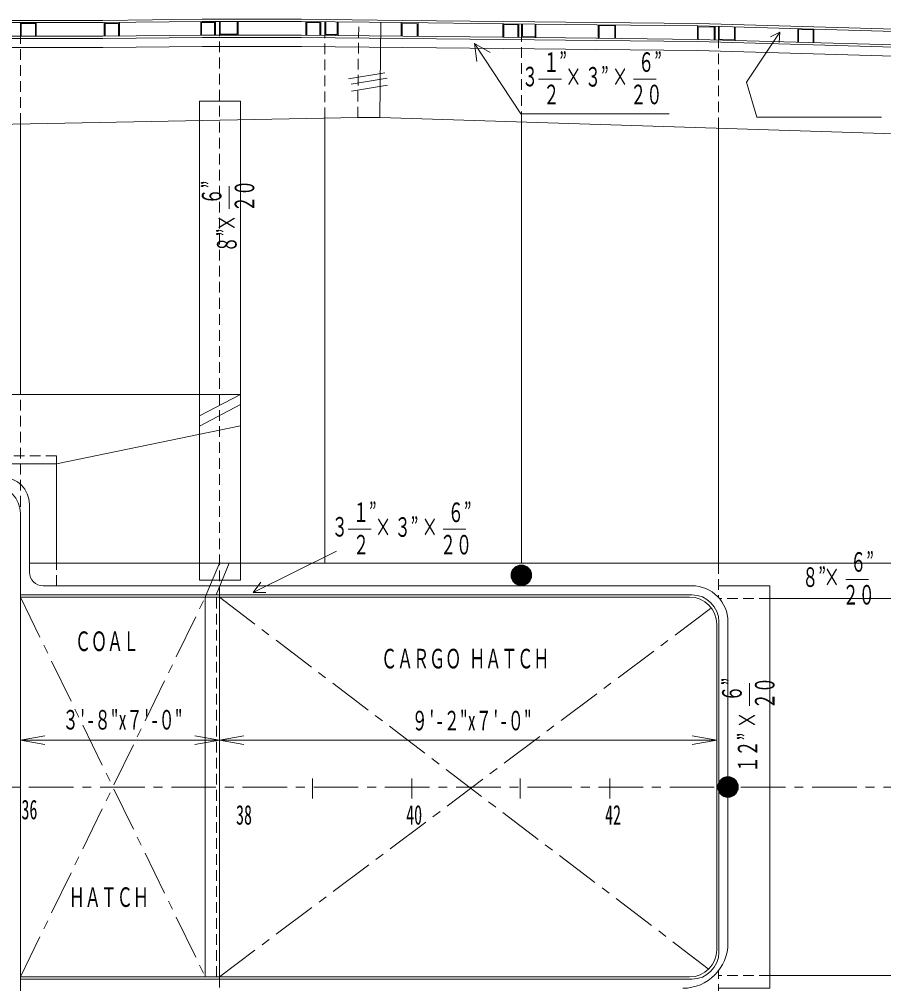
# Model space of a CAD drawing. Units: millimetres, scale not verified. Extents: x -28714 to 28714, y -20310 to 20310.
# Drawn here: x -161 to 4695, y -1382 to 4035 of the extents above; entities that cross this region are included whole.
import ezdxf
from ezdxf.enums import TextEntityAlignment as Align

# ---------------------------------------------------------------- set-up
doc = ezdxf.new("R2010")
doc.units = ezdxf.units.MM
doc.header["$LTSCALE"] = 50
doc.linetypes.add('CHAIN1', pattern=[8, 5, -1, 1, -1])
doc.linetypes.add('DASHED1', pattern=[1.8, 1.2, -0.6])
for name, color, linetype, lineweight in [('0-0_0', 3, 'Continuous', 18), ('0-1', 4, 'CHAIN1', 18), ('0-2_寸法', 2, 'Continuous', 18)]:
    doc.layers.add(name, color=color, linetype=linetype, lineweight=lineweight)
doc.styles.add('ＭＳ ゴシック', font='')
doc.styles.get('ＭＳ ゴシック').set_extended_font_data('MS Gothic')

msp = doc.modelspace()

# ---------------------------------------------------------------- linework, layer by layer
at = {"layer": '0-0_0'}
for p, q in [((-155.12, 3940.02), (-155.12, 4016.22)), ((-66.07, 4016.22), (-66.07, 3940.02)), ((316.26, 4016.32), (316.26, 3940.11)), ((400.74, 4017.25), (400.74, 3941.05)), ((857.89, 4022.28), (857.89, 3946.08)), ((862.97, 3946.14), (862.97, 4017.3)), ((940.79, 4022.38), (940.79, 3946.18)), ((962.48, 3946.18), (962.48, 4022.38)), ((1068.42, 4022.38), (1068.42, 3946.18)), ((1448.84, 4022.12), (1448.84, 3945.92)), ((1532.9, 4021.23), (1532.9, 3945.02)), ((1554.78, 3944.79), (1554.78, 4020.99)), ((1629.48, 4020.26), (1629.48, 3943.99)), ((1864.02, 3483.43), (1869.73, 4017.63)), ((1983.74, 4016.41), (1983.74, 3940.2)), ((2079.82, 4015.38), (2079.82, 3939.18)), ((2555.2, 4010.3), (2555.2, 3933.52)), ((2644.43, 4009.34), (2644.43, 3933.14)), ((2660.43, 3932.97), (2660.43, 4009.17)), ((2741.04, 4008.31), (2741.04, 3932.11)), ((3091.03, 4004.57), (3091.03, 3928.37)), ((3188.72, 4003.53), (3188.72, 3927.32)), ((3648.12, 3998.61), (3648.12, 3922.41)), ((3747.35, 3995.83), (3747.35, 3919.6)), ((3766.08, 3919.07), (3766.08, 3995.3)), ((3861.21, 3992.58), (3861.21, 3916.34)), ((4211.64, 3982.55), (4211.64, 3906.32)), ((4302.95, 3979.94), (4302.95, 3903.71)), ((1688.64, 3701.39), (1891.59, 3735.04)), ((1702.11, 3670.75), (1905.05, 3704.41)), ((1704.57, 3632.17), (1907.52, 3665.83)), ((1554.78, 980.08), (1554.78, 3479.83)), ((-155.12, 1928.13), (-155.12, 3447.07)), ((2660.43, 980.08), (2660.43, 3458.05)), ((3766.08, 980.08), (3766.08, 3422.82)), ((1081.99, 1928.13), (850.84, 1807.36)), ((1081.95, 1870.8), (850.84, 1750.05)), ((48.08, 1538.88), (1081.95, 1751.74)), ((48.08, 980.08), (48.08, 1582.06)), ((48.08, 1538.88), (-3444.42, 1538.88)), ((-104.32, 929.28), (-104.32, 1310.28)), ((-155.12, -1801.22), (-155.12, 1259.48)), ((-104.32, 980.08), (10311.07, 980.08)), ((883.74, 789.58), (962.48, 980.08)), ((943.96, 802.28), (1017.45, 980.08)), ((2601.56, 915.25), (2655.68, 969.37)), ((2602.08, 920.26), (2650.68, 968.86)), ((2602.66, 911.86), (2659.07, 968.27)), ((2603.19, 925.86), (2645.08, 967.75)), ((2605.25, 932.41), (2638.52, 965.68)), ((2607.15, 911.86), (2659.07, 963.78)), ((2609.41, 941.06), (2629.87, 961.52)), ((2611.64, 911.86), (2659.07, 959.29)), ((2616.13, 911.86), (2659.07, 954.8)), ((2620.62, 911.86), (2659.07, 950.31)), ((2625.11, 911.86), (2659.07, 945.82)), ((2629.6, 911.86), (2659.07, 941.33)), ((2634.09, 911.86), (2659.07, 936.84)), ((2638.58, 911.86), (2659.07, 932.35)), ((2643.07, 911.86), (2659.07, 927.86)), ((2647.56, 911.86), (2659.07, 923.37)), ((2659.07, 968.27), (2660.26, 969.46)), ((2659.07, 963.78), (2664.51, 969.22)), ((2659.07, 959.29), (2668.48, 968.7)), ((2659.07, 954.8), (2672.22, 967.95)), ((2659.07, 950.31), (2675.76, 967)), ((2659.07, 945.82), (2679.12, 965.87)), ((2659.07, 941.33), (2682.32, 964.58)), ((2659.07, 936.84), (2685.36, 963.13)), ((2659.07, 932.35), (2688.26, 961.53)), ((2659.07, 927.86), (2691.02, 959.81)), ((2659.07, 923.37), (2693.65, 957.95)), ((2659.07, 918.88), (2696.15, 955.96)), ((2659.07, 914.39), (2698.53, 953.84)), ((2661.03, 911.86), (2700.78, 951.61)), ((2665.52, 911.86), (2702.91, 949.25)), ((2670.01, 911.86), (2704.91, 946.76)), ((2674.5, 911.86), (2706.79, 944.15)), ((2678.99, 911.86), (2708.54, 941.4)), ((2683.48, 911.86), (2710.15, 938.52)), ((2687.97, 911.86), (2711.61, 935.5)), ((2692.46, 911.86), (2712.93, 932.33)), ((2696.95, 911.86), (2714.08, 928.99)), ((2701.44, 911.86), (2715.06, 925.47)), ((2705.93, 911.86), (2715.83, 921.76)), ((2601.47, 910.67), (2602.66, 911.86)), ((2601.72, 906.43), (2607.15, 911.86)), ((2602.23, 902.45), (2611.64, 911.86)), ((2602.98, 898.71), (2616.13, 911.86)), ((2603.93, 895.17), (2620.62, 911.86)), ((2605.06, 891.81), (2625.11, 911.86)), ((2606.36, 888.62), (2629.6, 911.86)), ((2607.81, 885.57), (2634.09, 911.86)), ((2609.4, 882.68), (2638.58, 911.86)), ((2611.13, 879.91), (2643.07, 911.86)), ((2612.99, 877.28), (2647.56, 911.86)), ((2614.97, 874.78), (2652.05, 911.86)), ((2617.09, 872.41), (2656.54, 911.86)), ((2619.32, 870.15), (2659.07, 909.9)), ((2621.69, 868.02), (2659.07, 905.41)), ((2624.17, 866.02), (2659.07, 900.92)), ((2626.79, 864.14), (2659.07, 896.43)), ((2629.53, 862.4), (2659.07, 891.94)), ((2632.41, 860.79), (2659.07, 887.45)), ((2635.43, 859.32), (2659.07, 882.96)), ((2638.61, 858), (2659.07, 878.47)), ((2641.94, 856.85), (2659.07, 873.98)), ((2645.46, 855.88), (2659.07, 869.49)), ((2652.05, 911.86), (2659.07, 918.88)), ((2656.54, 911.86), (2659.07, 914.39)), ((2659.07, 909.9), (2661.03, 911.86)), ((2659.07, 905.41), (2665.52, 911.86)), ((2659.07, 900.92), (2670.01, 911.86)), ((2659.07, 896.43), (2674.5, 911.86)), ((2659.07, 891.94), (2678.99, 911.86)), ((2659.07, 887.45), (2683.48, 911.86)), ((2659.07, 882.96), (2687.97, 911.86)), ((2659.07, 878.47), (2692.46, 911.86)), ((2659.07, 873.98), (2696.95, 911.86)), ((2659.07, 869.49), (2701.44, 911.86)), ((2659.07, 865), (2705.93, 911.86)), ((2659.07, 860.51), (2710.42, 911.86)), ((2659.07, 856.02), (2714.91, 911.86)), ((2661.86, 854.31), (2716.62, 909.08)), ((2666.8, 854.76), (2716.17, 904.13)), ((2672.31, 855.79), (2715.15, 898.62)), ((2678.71, 857.69), (2713.24, 892.22)), ((2686.93, 861.43), (2709.51, 884)), ((2710.42, 911.86), (2716.38, 917.82)), ((2714.91, 911.86), (2716.66, 913.61)), ((-28.12, 853.08), (3616.78, 853.08)), ((2649.17, 855.1), (2659.07, 865)), ((2653.12, 854.55), (2659.07, 860.51)), ((2657.32, 854.27), (2659.07, 856.02)), ((3766.08, 853.08), (4054.77, 853.08)), ((-155.12, 802.28), (3616.78, 802.28)), ((-155.12, 789.58), (3604.08, 789.58)), ((883.74, -1344.02), (883.74, 789.58)), ((962.48, -1344.02), (962.48, 789.58)), ((4054.77, 781.96), (10311.07, 781.96)), ((3756.48, 637.18), (3756.48, -1191.62)), ((3769.18, 649.88), (3769.18, -1204.32)), ((3819.98, 649.88), (3819.98, -1153.52)), ((1485.6, -229.8), (1485.6, -342.47)), ((2044.23, -229.8), (2044.23, -342.47)), ((2653.38, -229.8), (2653.38, -342.47)), ((3155.56, -229.8), (3155.56, -342.47)), ((3762.47, -273.83), (3816.59, -219.71)), ((3762.98, -268.83), (3811.58, -220.23)), ((3763.56, -277.22), (3819.98, -220.81)), ((3764.09, -263.23), (3805.98, -221.34)), ((3766.16, -256.67), (3799.43, -223.4)), ((3768.05, -277.22), (3819.98, -225.3)), ((3770.31, -248.02), (3790.78, -227.56)), ((3772.55, -277.22), (3819.98, -229.79)), ((3777.04, -277.22), (3819.98, -234.28)), ((3781.53, -277.22), (3819.98, -238.77)), ((3786.02, -277.22), (3819.98, -243.26)), ((3790.51, -277.22), (3819.98, -247.75)), ((3795, -277.22), (3819.98, -252.24)), ((3799.49, -277.22), (3819.98, -256.73)), ((3803.98, -277.22), (3819.98, -261.22)), ((3808.47, -277.22), (3819.98, -265.71)), ((3812.96, -277.22), (3819.98, -270.2)), ((3819.98, -220.81), (3821.17, -219.62)), ((3819.98, -225.3), (3825.41, -219.87)), ((3819.98, -229.79), (3829.39, -220.38)), ((3819.98, -234.28), (3833.13, -221.13)), ((3819.98, -238.77), (3836.67, -222.08)), ((3819.98, -243.26), (3840.03, -223.21)), ((3819.98, -247.75), (3843.22, -224.51)), ((3819.98, -252.24), (3846.26, -225.96)), ((3819.98, -256.73), (3849.16, -227.55)), ((3819.98, -261.22), (3851.92, -229.28)), ((3819.98, -265.71), (3854.55, -231.14)), ((3819.98, -270.2), (3857.06, -233.13)), ((3819.98, -274.69), (3859.43, -235.24)), ((3821.94, -277.22), (3861.69, -237.48)), ((3826.43, -277.22), (3863.81, -239.84)), ((3830.92, -277.22), (3865.82, -242.32)), ((3835.41, -277.22), (3867.7, -244.94)), ((3839.9, -277.22), (3869.44, -247.68)), ((3844.39, -277.22), (3871.05, -250.56)), ((3848.88, -277.22), (3872.52, -253.58)), ((3853.37, -277.22), (3873.84, -256.76)), ((3857.86, -277.22), (3874.99, -260.09)), ((3862.35, -277.22), (3875.96, -263.61)), ((3866.84, -277.22), (3876.74, -267.33)), ((3762.38, -278.41), (3763.56, -277.22)), ((3762.62, -282.66), (3768.05, -277.22)), ((3763.14, -286.63), (3772.55, -277.22)), ((3763.89, -290.37), (3777.04, -277.22)), ((3764.84, -293.91), (3781.53, -277.22)), ((3765.97, -297.27), (3786.02, -277.22)), ((3767.26, -300.47), (3790.51, -277.22)), ((3768.71, -303.51), (3795, -277.22)), ((3770.3, -306.41), (3799.49, -277.22)), ((3772.03, -309.17), (3803.98, -277.22)), ((3773.89, -311.8), (3808.47, -277.22)), ((3775.88, -314.3), (3812.96, -277.22)), ((3777.99, -316.68), (3817.45, -277.22)), ((3780.23, -318.93), (3819.98, -279.18)), ((3782.59, -321.06), (3819.98, -283.67)), ((3785.08, -323.06), (3819.98, -288.16)), ((3787.69, -324.94), (3819.98, -292.65)), ((3790.44, -326.69), (3819.98, -297.14)), ((3793.32, -328.3), (3819.98, -301.63)), ((3796.34, -329.76), (3819.98, -306.12)), ((3799.51, -331.08), (3819.98, -310.61)), ((3802.85, -332.23), (3819.98, -315.1)), ((3806.37, -333.21), (3819.98, -319.59)), ((3810.08, -333.98), (3819.98, -324.08)), ((3817.45, -277.22), (3819.98, -274.69)), ((3819.98, -279.18), (3821.94, -277.22)), ((3819.98, -283.67), (3826.43, -277.22)), ((3819.98, -288.16), (3830.92, -277.22)), ((3819.98, -292.65), (3835.41, -277.22)), ((3819.98, -297.14), (3839.9, -277.22)), ((3819.98, -301.63), (3844.39, -277.22)), ((3819.98, -306.12), (3848.88, -277.22)), ((3819.98, -310.61), (3853.37, -277.22)), ((3819.98, -315.1), (3857.86, -277.22)), ((3819.98, -319.59), (3862.35, -277.22)), ((3819.98, -324.08), (3866.84, -277.22)), ((3819.98, -328.57), (3871.33, -277.22)), ((3819.98, -333.06), (3875.82, -277.22)), ((3822.76, -334.77), (3877.53, -280.01)), ((3827.7, -334.32), (3877.07, -284.95)), ((3833.22, -333.3), (3876.05, -290.46)), ((3839.61, -331.39), (3874.15, -296.86)), ((3847.84, -327.66), (3870.41, -305.08)), ((3871.33, -277.22), (3877.29, -271.27)), ((3875.82, -277.22), (3877.57, -275.48)), ((3814.02, -334.53), (3819.98, -328.57)), ((3818.23, -334.81), (3819.98, -333.06)), ((3604.08, -1344.02), (-155.12, -1344.02)), ((4054.77, -1336.4), (10311.07, -1336.4)), ((3616.78, -1356.72), (-155.12, -1356.72))]:
    msp.add_line(p, q, dxfattribs=at)
at = {"layer": '0-0_0', "color": 1, "linetype": 'DASHED1'}
for p, q in [((1739.77, 3483.43), (1745.48, 4017.63)), ((-155.12, 3447.07), (-155.12, 3940.02)), ((962.48, 789.58), (962.48, 3946.18)), ((1554.78, 3479.83), (1554.78, 3944.79)), ((2660.43, 3458.05), (2660.43, 3932.97)), ((3766.08, 3422.89), (3766.08, 3919.07)), ((-155.12, -2482.58), (-155.12, 1928.13)), ((48.08, 1582.06), (-3444.42, 1582.06)), ((48.08, 853.08), (48.08, 980.08)), ((3766.08, 980.08), (3766.08, 787.72)), ((947.24, -1344.02), (947.24, 789.58)), ((4054.77, 781.96), (3771.2, 781.96)), ((962.48, -1344.02), (962.48, -4483.69)), ((3766.08, -1534.52), (3766.08, -1309.98)), ((4054.77, -1336.4), (3771.2, -1336.4))]:
    msp.add_line(p, q, dxfattribs=at)
at = {"layer": '0-0_0', "color": 4, "linetype": 'CHAIN1'}
for p, q in [((-155.12, -1344.02), (883.74, 789.58)), ((-155.12, 789.58), (883.74, -1344.02)), ((962.48, 789.58), (3711.84, -1299.39)), ((962.48, -1344.02), (3726, 728.62))]:
    msp.add_line(p, q, dxfattribs=at)
at = {"layer": '0-0_0'}
for points in [[(-5151.99, 3886.14), (-4617.92, 3912.83), (-4031.67, 3942.13), (-3570, 3961.08), (-2935.69, 3979.54), (-1816.62, 4012.1), (-1376.28, 4012.1), (-719.39, 4028.92), (307.37, 4028.92), (866.56, 4035.08), (1424.91, 4035.08), (1994, 4029), (2560.59, 4022.94), (3082.82, 4017.36), (3651.48, 4011.28), (4758.47, 3979.62), (5315.88, 3963.68), (5855.72, 3948.24), (6422.84, 3926.14), (6981.3, 3904.38), (8188.67, 3832.75)], [(-5151.31, 3873.45), (-4617.28, 3900.14), (-4031.09, 3929.44), (-3569.55, 3948.39), (-2935.32, 3966.84), (-1816.43, 3999.4), (-1376.12, 3999.4), (-719.23, 4016.22), (307.44, 4016.22), (866.63, 4022.38), (1424.84, 4022.38), (1993.87, 4016.3), (2560.45, 4010.24), (3082.68, 4004.66), (3651.23, 3998.58), (4758.11, 3966.93), (5315.51, 3950.98), (5855.29, 3935.55), (6422.35, 3913.45), (6980.68, 3891.7), (8187.75, 3820.09)], [(-150.04, 3940.02), (-150.04, 4011.14), (-71.15, 4011.14), (-71.15, 3940.02)], [(321.34, 3940.17), (321.34, 4011.3), (395.66, 4012.11), (395.66, 3940.99)], [(862.97, 4017.3), (935.71, 4017.3), (935.71, 3946.18)], [(967.56, 4022.38), (967.56, 3951.26), (1063.34, 3951.26), (1063.34, 4022.38)], [(1453.92, 3945.87), (1453.92, 4016.99), (1527.82, 4016.2), (1527.82, 3945.08)], [(1559.86, 4020.94), (1559.86, 3949.81), (1624.4, 3949.12), (1624.4, 4020.25)], [(1988.82, 3940.15), (1988.82, 4011.27), (2074.74, 4010.35), (2074.74, 3939.23)], [(2665.51, 4009.17), (2665.51, 3937.99), (2735.96, 3937.24), (2735.96, 4008.37)], [(2560.28, 3934.04), (2560.28, 4005.16), (2639.35, 4004.32), (2639.35, 3933.19)], [(3096.11, 3928.31), (3096.11, 3999.44), (3183.64, 3998.5), (3183.64, 3927.38)], [(3653.2, 3922.29), (3653.2, 3993.44), (3742.27, 3990.9), (3742.27, 3919.19)], [(3771.16, 3995.3), (3771.16, 3924), (3856.13, 3921.57), (3856.13, 3992.72)], [(4216.72, 3906.18), (4216.72, 3977.33), (4297.87, 3975.01), (4297.87, 3903.86)], [(-5147.25, 3797.36), (-4613.48, 3824.04), (-4027.62, 3853.32), (-3566.88, 3872.23), (-2933.11, 3890.68), (-1815.33, 3923.2), (-1375.14, 3923.2), (-718.26, 3940.02), (307.86, 3940.02), (867.05, 3946.18), (1424.43, 3946.18), (1993.05, 3940.1), (2559.64, 3934.05), (3081.87, 3928.46), (3649.73, 3922.39), (4755.93, 3890.76), (5313.33, 3874.82), (5852.72, 3859.39), (6419.38, 3837.31), (6976.94, 3815.58), (8182.2, 3744.08)], [(-5146.58, 3784.68), (-4612.84, 3811.36), (-4027.05, 3840.63), (-3566.44, 3859.54), (-2932.74, 3877.98), (-1815.14, 3910.5), (-1374.98, 3910.5), (-718.09, 3927.32), (307.93, 3927.32), (867.12, 3933.48), (1424.37, 3933.48), (1992.92, 3927.4), (2559.5, 3921.35), (3081.73, 3915.76), (3649.48, 3909.69), (4755.57, 3878.06), (5312.97, 3862.12), (5852.29, 3846.7), (6418.88, 3824.62), (6976.32, 3802.9), (8181.28, 3731.41)], [(-5143.88, 3733.95), (-4610.31, 3760.62), (-4024.74, 3789.89), (-3564.65, 3808.77), (-2931.26, 3827.2), (-1814.4, 3859.7), (-1374.33, 3859.7), (-717.44, 3876.52), (308.21, 3876.52), (867.4, 3882.68), (1424.09, 3882.68), (1992.37, 3876.61), (2558.96, 3870.55), (3081.19, 3864.97), (3648.48, 3858.9), (4754.11, 3827.28), (5311.52, 3811.34)], [(16812.37, 1313.38), (12835.72, 2686.88), (8357.1, 3276.53), (1864.02, 3483.43), (1742.39, 3483.43), (-4756.52, 3358.91), (-4867.55, 3349.98), (-9159.43, 3004.96), (-9264.93, 2986.56)], [(1081.99, 1928.13), (-12069.38, 1928.13), (-12093.44, 2491.42)], [(3766.08, -1407.52), (4054.77, -1407.52), (4054.77, 853.08)]]:
    msp.add_lwpolyline(points, dxfattribs=at)
msp.add_lwpolyline([(850.84, 3574.85), (1081.95, 3574.85), (1081.95, 884.13), (850.84, 884.13)], close=True, dxfattribs=at)
for centre in [(2659.07, 911.86), (3819.98, -277.22)]:
    msp.add_circle(centre, 57.61, dxfattribs=at)
for centre, radius, start, end in [((-256.72, 1310.28), 152.4, 0, 90), ((-307.52, 1259.48), 152.4, 0, 90), ((-28.12, 929.28), 76.2, 180, 270), ((3616.78, 649.88), 203.2, 0, 90), ((3604.08, 637.18), 152.4, 0, 90), ((3616.78, 649.88), 152.4, 0, 90), ((3565.98, -1153.52), 254, 270, 0), ((3604.08, -1191.62), 152.4, 270, 0), ((3616.78, -1204.32), 152.4, 270, 0)]:
    msp.add_arc(centre, radius, start, end, dxfattribs=at)
at = {"layer": '0-1'}
msp.add_line((22142.93, -277.22), (-24129.6, -277.22), dxfattribs=at)
at = {"layer": '0-2_寸法'}
for p, q in [((4110.86, 3962.49), (3923.88, 3682.46)), ((2395.38, 3899.59), (2656.22, 3504.83)), ((2755.54, 3699.16), (2883.78, 3699.16)), ((3288.72, 3699.16), (3416.96, 3699.16)), ((3489.48, 3504.83), (2656.22, 3504.83)), ((1017.36, 2970.36), (1017.36, 3098.6)), ((1686.39, 1170.25), (1814.63, 1170.25)), ((2219.57, 1170.25), (2347.81, 1170.25)), ((1620.85, 1047.03), (1153.4, 816.01)), ((4481.99, 888.96), (4610.23, 888.96)), ((3940.08, 178.08), (3940.08, 306.32)), ((-155.12, -13.77), (-17.25, 10.54)), ((962.48, -13.77), (824.61, 10.54)), ((3756.48, -13.77), (3618.61, 10.54)), ((-155.12, -13.77), (-17.25, -38.08)), ((962.48, -13.77), (824.61, -38.08)), ((962.48, -13.77), (1100.35, -38.08))]:
    msp.add_line(p, q, dxfattribs=at)
for points in [[(4106.95, 3904.05), (4110.86, 3962.49), (4058.38, 3936.48)], [(2484.46, 3847.77), (2395.38, 3899.59), (2408.12, 3797.32)], [(3923.88, 3682.46), (3982.2, 3484.56), (4681.93, 3484.56)], [(1194.84, 872.47), (1153.4, 816.01), (1223.43, 814.63)], [(-155.12, -13.77), (962.48, -13.77), (1100.35, 10.54)], [(962.48, -13.77), (3756.48, -13.77), (3618.61, -38.08)]]:
    msp.add_lwpolyline(points, dxfattribs=at)

# ---------------------------------------------------------------- texts
at = {"layer": '0-2_寸法', "style": 'ＭＳ ゴシック', "width": 0.6}
for s, p in [('１”', (2782.12, 3706.63)), ('６”', (3315.3, 3706.63)), ('３', (2663, 3625.2)), ('×', (2906.71, 3623.75)), ('３”', (3016.54, 3623.95)), ('×', (3168.92, 3623.95)), ('２', (2782.93, 3524.82)), ('２０', (3271.13, 3524.82)), ('１”', (1712.97, 1177.72)), ('６”', (2246.15, 1177.72)), ('３', (1593.85, 1096.3)), ('×', (1837.56, 1094.85)), ('３”', (1947.39, 1095.05)), ('×', (2099.77, 1095.05)), ('２', (1713.78, 995.92)), ('２０', (2201.97, 995.92)), ('６”', (4506.84, 898.97)), ('８”', (4237.34, 813.76)), ('×', (4358.21, 813.55)), ('２０', (4464.4, 714.62)), ('ＣＯＡＬ', (151.56, 453.56)), ('ＣＡＲＧＯ ＨＡＴＣＨ', (1871.35, 355.91)), ('３\'-８"x７\'-０"', (81.83, 12.42)), ('９\'-２"x７\'-０"', (2043.36, 7.78)), ('36', (-149.37, -491.62)), ('38', (1056.13, -521.63)), ('40', (2011.87, -521.63)), ('42', (3129.4, -521.63)), ('ＨＡＴＣＨ', (116.63, -983.74))]:
    msp.add_text(s, height=110, dxfattribs=at).set_placement(p, align=Align.BOTTOM_LEFT)
for s, p in [('６”', (1007.35, 2995.22)), ('２０', (1191.69, 2952.77)), ('×', (1092.76, 2846.58)), ('８”', (1092.56, 2725.71)), ('６”', (3930.07, 202.94)), ('２０', (4114.42, 160.49)), ('×', (4015.49, 54.3)), ('１２”', (4018.35, -195.74))]:
    msp.add_text(s, height=110, rotation=90, dxfattribs=at).set_placement(p, align=Align.BOTTOM_LEFT)

doc.saveas('drawing.dxf')
